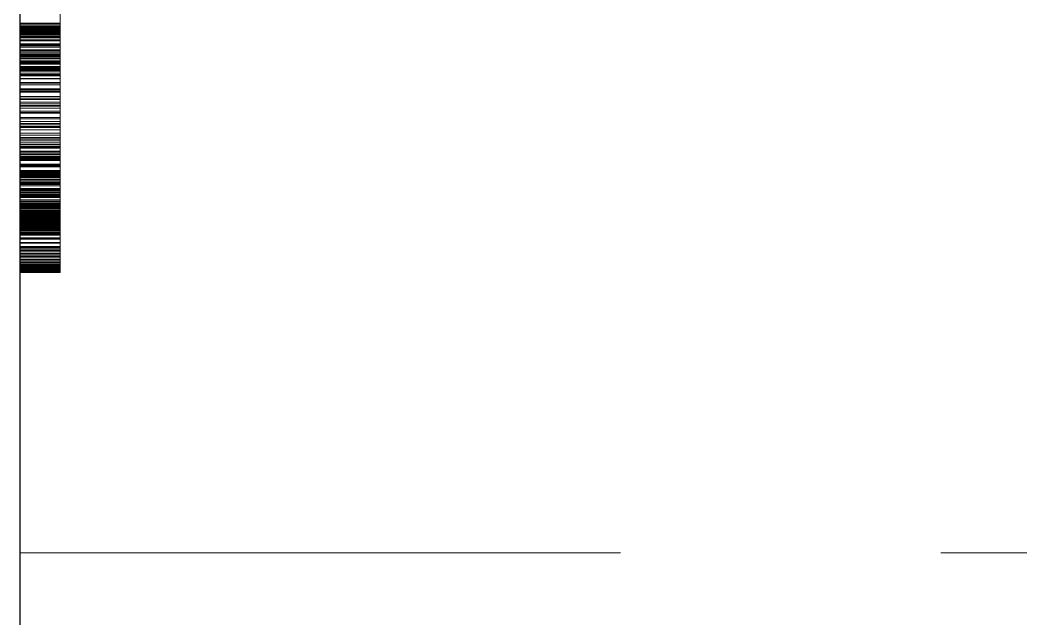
# Model space of a CAD drawing. Header units: millimetres. Extents: x 40 to 1360, y 134 to 546.
# Drawn here: x 107.85 to 112.85, y 401.59 to 404.59 of the extents above; entities that cross this region are included whole.
import ezdxf

# ---------------------------------------------------------------- set-up
doc = ezdxf.new("R2010")
doc.units = ezdxf.units.MM
doc.linetypes.add('WP_HIDDEN', pattern=[2.3, 1.5, -0.8])
doc.layers.add('HIDDEN', color=7, linetype='WP_HIDDEN', lineweight=13)
doc.layers.add('VISIBLE', color=7, linetype='CONTINUOUS', lineweight=25)

msp = doc.modelspace()

# ---------------------------------------------------------------- linework, layer by layer
at = {"layer": 'HIDDEN', "ltscale": 2}
for p, q in [((107.85, 403.36356), (107.85, 405.52538)), ((107.85, 405.51657), (107.85, 403.36356)), ((107.85, 403.82618), (107.85, 405.51657)), ((108.05, 403.36356), (108.05, 405.52538)), ((108.05, 405.51657), (108.05, 403.36356)), ((108.05, 403.82618), (108.05, 405.51657)), ((107.85, 405.48719), (107.85, 404.38132)), ((108.05, 405.48719), (108.05, 404.38132)), ((107.85, 405.05542), (107.85, 403.36356)), ((108.05, 403.36356), (108.05, 405.05542)), ((107.85, 405.04808), (107.85, 403.36356)), ((108.05, 405.04808), (108.05, 403.36356)), ((107.85, 404.61483), (107.85, 404.38279)), ((107.85, 404.51882), (107.85, 404.61047)), ((108.05, 404.61483), (108.05, 404.38279)), ((108.05, 404.51882), (108.05, 404.61047)), ((107.85, 404.57089), (107.85, 404.59574)), ((107.85, 404.58744), (107.85, 404.50271)), ((107.85, 404.56637), (107.85, 404.58693)), ((107.85, 404.54516), (107.85, 404.57089)), ((107.85, 404.57089), (108.05, 404.57089)), ((107.85, 404.54727), (107.85, 404.56637)), ((107.85, 404.56637), (108.05, 404.56637)), ((107.85, 404.55756), (107.85, 404.55551)), ((107.85, 404.55665), (107.85, 404.55756)), ((107.85, 404.55756), (108.05, 404.55756)), ((107.85, 404.55393), (107.85, 404.55665)), ((107.85, 404.55665), (108.05, 404.55665)), ((107.85, 404.55551), (107.85, 404.54939)), ((107.85, 404.55551), (108.05, 404.55551)), ((107.85, 404.5494), (107.85, 404.55393)), ((107.85, 404.55393), (108.05, 404.55393)), ((108.05, 404.57089), (108.05, 404.59574)), ((108.05, 404.58744), (108.05, 404.50271)), ((108.05, 404.56637), (108.05, 404.58693)), ((108.05, 404.54516), (108.05, 404.57089)), ((108.05, 404.54727), (108.05, 404.56637)), ((108.05, 404.55756), (108.05, 404.55551)), ((108.05, 404.55665), (108.05, 404.55756)), ((108.05, 404.55393), (108.05, 404.55665)), ((108.05, 404.55551), (108.05, 404.54939)), ((108.05, 404.5494), (108.05, 404.55393)), ((107.85, 404.54305), (107.85, 404.5494)), ((107.85, 404.5494), (108.05, 404.5494)), ((107.85, 404.54939), (107.85, 404.53917)), ((107.85, 404.54939), (108.05, 404.54939)), ((107.85, 404.52965), (107.85, 404.54727)), ((107.85, 404.54727), (108.05, 404.54727)), ((107.85, 404.51857), (107.85, 404.54516)), ((107.85, 404.54516), (108.05, 404.54516)), ((107.85, 404.53489), (107.85, 404.54305)), ((107.85, 404.54305), (108.05, 404.54305)), ((107.85, 404.53917), (107.85, 404.52488)), ((107.85, 404.53917), (108.05, 404.53917)), ((107.85, 404.52492), (107.85, 404.53489)), ((107.85, 404.53489), (108.05, 404.53489)), ((107.85, 404.51716), (107.85, 404.52965)), ((107.85, 404.52965), (108.05, 404.52965)), ((107.85, 404.51314), (107.85, 404.52492)), ((107.85, 404.52492), (108.05, 404.52492)), ((107.85, 404.52488), (107.85, 404.5065)), ((107.85, 404.52488), (108.05, 404.52488)), ((107.85, 404.42653), (107.85, 404.51882)), ((107.85, 404.51882), (108.05, 404.51882)), ((107.85, 404.4911), (107.85, 404.51857)), ((107.85, 404.51857), (108.05, 404.51857)), ((107.85, 404.5017), (107.85, 404.51716)), ((107.85, 404.51716), (108.05, 404.51716)), ((107.85, 404.49954), (107.85, 404.51314)), ((107.85, 404.51314), (108.05, 404.51314)), ((107.85, 404.5065), (107.85, 404.48403)), ((107.85, 404.5065), (108.05, 404.5065)), ((107.85, 404.50271), (107.85, 404.41718)), ((107.85, 404.50271), (108.05, 404.50271)), ((107.85, 404.48329), (107.85, 404.5017)), ((107.85, 404.5017), (108.05, 404.5017)), ((108.05, 404.54305), (108.05, 404.5494)), ((108.05, 404.54939), (108.05, 404.53917)), ((108.05, 404.52965), (108.05, 404.54727)), ((108.05, 404.51857), (108.05, 404.54516)), ((108.05, 404.53489), (108.05, 404.54305)), ((108.05, 404.53917), (108.05, 404.52488)), ((108.05, 404.52492), (108.05, 404.53489)), ((108.05, 404.51716), (108.05, 404.52965)), ((108.05, 404.51314), (108.05, 404.52492)), ((108.05, 404.52488), (108.05, 404.5065)), ((108.05, 404.42653), (108.05, 404.51882)), ((108.05, 404.4911), (108.05, 404.51857)), ((108.05, 404.5017), (108.05, 404.51716)), ((108.05, 404.49954), (108.05, 404.51314)), ((108.05, 404.5065), (108.05, 404.48403)), ((108.05, 404.50271), (108.05, 404.41718)), ((108.05, 404.48329), (108.05, 404.5017)), ((107.85, 404.4845), (107.85, 404.49954)), ((107.85, 404.49954), (108.05, 404.49954)), ((107.85, 404.46276), (107.85, 404.4911)), ((107.85, 404.4911), (108.05, 404.4911)), ((107.85, 404.46838), (107.85, 404.4845)), ((107.85, 404.4845), (108.05, 404.4845)), ((107.85, 404.48403), (107.85, 404.45748)), ((107.85, 404.48403), (108.05, 404.48403)), ((107.85, 404.46191), (107.85, 404.48329)), ((107.85, 404.48329), (108.05, 404.48329)), ((107.85, 404.45118), (107.85, 404.46838)), ((107.85, 404.46838), (108.05, 404.46838)), ((107.85, 404.43355), (107.85, 404.46276)), ((107.85, 404.46276), (108.05, 404.46276)), ((107.85, 404.43758), (107.85, 404.46191)), ((107.85, 404.46191), (108.05, 404.46191)), ((107.85, 404.45748), (107.85, 404.42685)), ((107.85, 404.45748), (108.05, 404.45748)), ((107.85, 404.43291), (107.85, 404.45118)), ((107.85, 404.45118), (108.05, 404.45118)), ((108.05, 404.4845), (108.05, 404.49954)), ((108.05, 404.46276), (108.05, 404.4911)), ((108.05, 404.46838), (108.05, 404.4845)), ((108.05, 404.48403), (108.05, 404.45748)), ((108.05, 404.46191), (108.05, 404.48329)), ((108.05, 404.45118), (108.05, 404.46838)), ((108.05, 404.43355), (108.05, 404.46276)), ((108.05, 404.43758), (108.05, 404.46191)), ((108.05, 404.45748), (108.05, 404.42685)), ((108.05, 404.43291), (108.05, 404.45118)), ((107.85, 404.41028), (107.85, 404.43758)), ((107.85, 404.43758), (108.05, 404.43758)), ((107.85, 404.40346), (107.85, 404.43355)), ((107.85, 404.43355), (108.05, 404.43355)), ((107.85, 404.41355), (107.85, 404.43291)), ((107.85, 404.43291), (108.05, 404.43291)), ((107.85, 404.42685), (107.85, 404.41014)), ((107.85, 404.42685), (108.05, 404.42685)), ((107.85, 404.33359), (107.85, 404.42653)), ((107.85, 404.42653), (108.05, 404.42653)), ((107.85, 404.41718), (107.85, 404.33084)), ((107.85, 404.41718), (108.05, 404.41718)), ((107.85, 404.39311), (107.85, 404.41355)), ((107.85, 404.41355), (108.05, 404.41355)), ((107.85, 404.41216), (107.85, 404.41031)), ((107.85, 404.41033), (107.85, 404.41216)), ((107.85, 404.41216), (108.05, 404.41216)), ((107.85, 404.40482), (107.85, 404.41033)), ((107.85, 404.41033), (108.05, 404.41033)), ((107.85, 404.41031), (107.85, 404.40477)), ((107.85, 404.41031), (108.05, 404.41031)), ((107.85, 404.38002), (107.85, 404.41028)), ((107.85, 404.41028), (108.05, 404.41028)), ((107.85, 404.41014), (107.85, 404.39268)), ((107.85, 404.41014), (108.05, 404.41014)), ((107.85, 404.39564), (107.85, 404.40482)), ((107.85, 404.40482), (108.05, 404.40482)), ((107.85, 404.40477), (107.85, 404.39554)), ((107.85, 404.40477), (108.05, 404.40477)), ((107.85, 404.37251), (107.85, 404.40346)), ((107.85, 404.40346), (108.05, 404.40346)), ((108.05, 404.41028), (108.05, 404.43758)), ((108.05, 404.40346), (108.05, 404.43355)), ((108.05, 404.41355), (108.05, 404.43291)), ((108.05, 404.42685), (108.05, 404.41014)), ((108.05, 404.33359), (108.05, 404.42653)), ((108.05, 404.41718), (108.05, 404.33084)), ((108.05, 404.39311), (108.05, 404.41355)), ((108.05, 404.41216), (108.05, 404.41031)), ((108.05, 404.41033), (108.05, 404.41216)), ((108.05, 404.40482), (108.05, 404.41033)), ((108.05, 404.41031), (108.05, 404.40477)), ((108.05, 404.38002), (108.05, 404.41028)), ((108.05, 404.41014), (108.05, 404.39268)), ((108.05, 404.39564), (108.05, 404.40482)), ((108.05, 404.40477), (108.05, 404.39554)), ((108.05, 404.37251), (108.05, 404.40346)), ((107.85, 404.38279), (107.85, 404.39564)), ((107.85, 404.39564), (108.05, 404.39564)), ((107.85, 404.39554), (107.85, 404.38261)), ((107.85, 404.39554), (108.05, 404.39554)), ((107.85, 404.3716), (107.85, 404.39311)), ((107.85, 404.39311), (108.05, 404.39311)), ((107.85, 404.39268), (107.85, 404.37448)), ((107.85, 404.39268), (108.05, 404.39268)), ((107.85, 404.38279), (108.05, 404.38279)), ((107.85, 404.38261), (107.85, 404.36598)), ((107.85, 404.38261), (108.05, 404.38261)), ((107.85, 404.38132), (107.85, 404.34901)), ((107.85, 404.38132), (108.05, 404.38132)), ((107.85, 404.34681), (107.85, 404.38002)), ((107.85, 404.38002), (108.05, 404.38002)), ((107.85, 404.37448), (107.85, 404.35553)), ((107.85, 404.37448), (108.05, 404.37448)), ((107.85, 404.34068), (107.85, 404.37251)), ((107.85, 404.37251), (108.05, 404.37251)), ((107.85, 404.34901), (107.85, 404.3716)), ((107.85, 404.3716), (108.05, 404.3716)), ((107.85, 404.36598), (107.85, 404.34566)), ((107.85, 404.36598), (108.05, 404.36598)), ((107.85, 404.35553), (107.85, 404.33583)), ((107.85, 404.35553), (108.05, 404.35553)), ((108.05, 404.38279), (108.05, 404.39564)), ((108.05, 404.39554), (108.05, 404.38261)), ((108.05, 404.3716), (108.05, 404.39311)), ((108.05, 404.39268), (108.05, 404.37448)), ((108.05, 404.38261), (108.05, 404.36598)), ((108.05, 404.38132), (108.05, 404.34901)), ((108.05, 404.34681), (108.05, 404.38002)), ((108.05, 404.37448), (108.05, 404.35553)), ((108.05, 404.34068), (108.05, 404.37251)), ((108.05, 404.34901), (108.05, 404.3716)), ((108.05, 404.36598), (108.05, 404.34566)), ((108.05, 404.35553), (108.05, 404.33583)), ((107.85, 404.34901), (108.05, 404.34901)), ((107.85, 404.31102), (107.85, 404.34681)), ((107.85, 404.34681), (108.05, 404.34681)), ((107.85, 404.34566), (107.85, 404.32165)), ((107.85, 404.34566), (108.05, 404.34566)), ((107.85, 404.30798), (107.85, 404.34068)), ((107.85, 404.34068), (108.05, 404.34068)), ((107.85, 404.33583), (107.85, 404.31539)), ((107.85, 404.33583), (108.05, 404.33583)), ((107.85, 404.24001), (107.85, 404.33359)), ((107.85, 404.33359), (108.05, 404.33359)), ((107.85, 404.33084), (107.85, 404.24369)), ((107.85, 404.33084), (108.05, 404.33084)), ((107.85, 404.32165), (107.85, 404.29394)), ((107.85, 404.32165), (108.05, 404.32165)), ((107.85, 404.31539), (107.85, 404.29421)), ((107.85, 404.31539), (108.05, 404.31539)), ((107.85, 404.27305), (107.85, 404.31102)), ((107.85, 404.31102), (108.05, 404.31102)), ((107.85, 404.27441), (107.85, 404.30798)), ((107.85, 404.30798), (108.05, 404.30798)), ((108.05, 404.31102), (108.05, 404.34681)), ((108.05, 404.34566), (108.05, 404.32165)), ((108.05, 404.30798), (108.05, 404.34068)), ((108.05, 404.33583), (108.05, 404.31539)), ((108.05, 404.24001), (108.05, 404.33359)), ((108.05, 404.33084), (108.05, 404.24369)), ((108.05, 404.32165), (108.05, 404.29394)), ((108.05, 404.31539), (108.05, 404.29421)), ((108.05, 404.27305), (108.05, 404.31102)), ((108.05, 404.27441), (108.05, 404.30798)), ((107.85, 404.29421), (107.85, 404.27227)), ((107.85, 404.29421), (108.05, 404.29421)), ((107.85, 404.29394), (107.85, 404.26338)), ((107.85, 404.29394), (108.05, 404.29394)), ((107.85, 404.23996), (107.85, 404.27441)), ((107.85, 404.27441), (108.05, 404.27441)), ((107.85, 404.23291), (107.85, 404.27305)), ((107.85, 404.27305), (108.05, 404.27305)), ((107.85, 404.27227), (107.85, 404.22617)), ((107.85, 404.27227), (108.05, 404.27227)), ((107.85, 404.26338), (107.85, 404.23083)), ((107.85, 404.26338), (108.05, 404.26338)), ((108.05, 404.29421), (108.05, 404.27227)), ((108.05, 404.29394), (108.05, 404.26338)), ((108.05, 404.23996), (108.05, 404.27441)), ((108.05, 404.23291), (108.05, 404.27305)), ((108.05, 404.27227), (108.05, 404.22617)), ((108.05, 404.26338), (108.05, 404.23083)), ((107.85, 404.24369), (107.85, 404.15575)), ((107.85, 404.24369), (108.05, 404.24369)), ((107.85, 404.14579), (107.85, 404.24001)), ((107.85, 404.24001), (108.05, 404.24001)), ((107.85, 404.20465), (107.85, 404.23996)), ((107.85, 404.23996), (108.05, 404.23996)), ((107.85, 404.19058), (107.85, 404.23291)), ((107.85, 404.23291), (108.05, 404.23291)), ((107.85, 404.23083), (107.85, 404.19628)), ((107.85, 404.23083), (108.05, 404.23083)), ((107.85, 404.22617), (107.85, 404.17709)), ((107.85, 404.22617), (108.05, 404.22617)), ((107.85, 404.16846), (107.85, 404.20465)), ((107.85, 404.20465), (108.05, 404.20465)), ((108.05, 404.24369), (108.05, 404.15575)), ((108.05, 404.14579), (108.05, 404.24001)), ((108.05, 404.20465), (108.05, 404.23996)), ((108.05, 404.19058), (108.05, 404.23291)), ((108.05, 404.23083), (108.05, 404.19628)), ((108.05, 404.22617), (108.05, 404.17709)), ((108.05, 404.16846), (108.05, 404.20465)), ((107.85, 404.19628), (107.85, 404.15974)), ((107.85, 404.19628), (108.05, 404.19628)), ((107.85, 404.14608), (107.85, 404.19058)), ((107.85, 404.19058), (108.05, 404.19058)), ((107.85, 404.17709), (107.85, 404.12502)), ((107.85, 404.17709), (108.05, 404.17709)), ((107.85, 404.1314), (107.85, 404.16846)), ((107.85, 404.16846), (108.05, 404.16846)), ((107.85, 404.15974), (107.85, 404.1212)), ((107.85, 404.15974), (108.05, 404.15974)), ((107.85, 404.15575), (107.85, 404.067)), ((107.85, 404.15575), (108.05, 404.15575)), ((108.05, 404.19628), (108.05, 404.15974)), ((108.05, 404.14608), (108.05, 404.19058)), ((108.05, 404.17709), (108.05, 404.12502)), ((108.05, 404.1314), (108.05, 404.16846)), ((108.05, 404.15974), (108.05, 404.1212)), ((108.05, 404.15575), (108.05, 404.067)), ((107.85, 404.09939), (107.85, 404.14608)), ((107.85, 404.14608), (108.05, 404.14608)), ((107.85, 404.05093), (107.85, 404.14579)), ((107.85, 404.14579), (108.05, 404.14579)), ((107.85, 404.09347), (107.85, 404.1314)), ((107.85, 404.1314), (108.05, 404.1314)), ((107.85, 404.12502), (107.85, 404.06997)), ((107.85, 404.12502), (108.05, 404.12502)), ((107.85, 404.1212), (107.85, 404.08067)), ((107.85, 404.1212), (108.05, 404.1212)), ((108.05, 404.09939), (108.05, 404.14608)), ((108.05, 404.05093), (108.05, 404.14579)), ((108.05, 404.09347), (108.05, 404.1314)), ((108.05, 404.12502), (108.05, 404.06997)), ((108.05, 404.1212), (108.05, 404.08067)), ((107.85, 404.05052), (107.85, 404.09939)), ((107.85, 404.09939), (108.05, 404.09939)), ((107.85, 404.05725), (107.85, 404.09347)), ((107.85, 404.09347), (108.05, 404.09347)), ((107.85, 404.08067), (107.85, 404.03813)), ((107.85, 404.08067), (108.05, 404.08067)), ((107.85, 404.06997), (107.85, 404.01196)), ((107.85, 404.06997), (108.05, 404.06997)), ((107.85, 404.067), (107.85, 403.97745)), ((107.85, 404.067), (108.05, 404.067)), ((107.85, 404.02164), (107.85, 404.05725)), ((107.85, 404.05725), (108.05, 404.05725)), ((107.85, 403.95542), (107.85, 404.05093)), ((107.85, 404.05093), (108.05, 404.05093)), ((107.85, 403.99948), (107.85, 404.05052)), ((107.85, 404.05052), (108.05, 404.05052)), ((108.05, 404.05052), (108.05, 404.09939)), ((108.05, 404.05725), (108.05, 404.09347)), ((108.05, 404.08067), (108.05, 404.03813)), ((108.05, 404.06997), (108.05, 404.01196)), ((108.05, 404.067), (108.05, 403.97745)), ((108.05, 404.02164), (108.05, 404.05725)), ((108.05, 403.95542), (108.05, 404.05093)), ((108.05, 403.99948), (108.05, 404.05052)), ((107.85, 404.03813), (107.85, 403.9936)), ((107.85, 404.03813), (108.05, 404.03813)), ((107.85, 403.98666), (107.85, 404.02164)), ((107.85, 404.02164), (108.05, 404.02164)), ((107.85, 404.01196), (107.85, 403.95689)), ((107.85, 404.01196), (108.05, 404.01196)), ((108.05, 404.03813), (108.05, 403.9936)), ((108.05, 403.98666), (108.05, 404.02164)), ((108.05, 404.01196), (108.05, 403.95689)), ((107.85, 403.96457), (107.85, 403.99948)), ((107.85, 403.99948), (108.05, 403.99948)), ((107.85, 403.9936), (107.85, 403.94684)), ((107.85, 403.9936), (108.05, 403.9936)), ((107.85, 403.9523), (107.85, 403.98666)), ((107.85, 403.98666), (108.05, 403.98666)), ((107.85, 403.97745), (107.85, 403.88915)), ((107.85, 403.97745), (108.05, 403.97745)), ((107.85, 403.96717), (107.85, 403.93192)), ((107.85, 403.91295), (107.85, 403.96717)), ((107.85, 403.96717), (108.05, 403.96717)), ((107.85, 403.93033), (107.85, 403.96457)), ((107.85, 403.96457), (108.05, 403.96457)), ((107.85, 403.95689), (107.85, 403.90475)), ((107.85, 403.95689), (108.05, 403.95689)), ((107.85, 403.88706), (107.85, 403.95542)), ((107.85, 403.95542), (108.05, 403.95542)), ((107.85, 403.91855), (107.85, 403.9523)), ((107.85, 403.9523), (108.05, 403.9523)), ((107.85, 403.95101), (107.85, 403.92751)), ((107.85, 403.90192), (107.85, 403.95101)), ((107.85, 403.95101), (108.05, 403.95101)), ((108.05, 403.96457), (108.05, 403.99948)), ((108.05, 403.9936), (108.05, 403.94684)), ((108.05, 403.9523), (108.05, 403.98666)), ((108.05, 403.97745), (108.05, 403.88915)), ((108.05, 403.96717), (108.05, 403.93192)), ((108.05, 403.91295), (108.05, 403.96717)), ((108.05, 403.93033), (108.05, 403.96457)), ((108.05, 403.95689), (108.05, 403.90475)), ((108.05, 403.88706), (108.05, 403.95542)), ((108.05, 403.91855), (108.05, 403.9523)), ((108.05, 403.95101), (108.05, 403.92751)), ((108.05, 403.90192), (108.05, 403.95101)), ((107.85, 403.94684), (107.85, 403.902)), ((107.85, 403.94684), (108.05, 403.94684)), ((107.85, 403.93192), (107.85, 403.89872)), ((107.85, 403.93192), (108.05, 403.93192)), ((107.85, 403.89676), (107.85, 403.93033)), ((107.85, 403.93033), (108.05, 403.93033)), ((107.85, 403.92751), (107.85, 403.89397)), ((107.85, 403.92751), (108.05, 403.92751)), ((107.85, 403.88543), (107.85, 403.91855)), ((107.85, 403.91855), (108.05, 403.91855)), ((107.85, 403.86267), (107.85, 403.91295)), ((107.85, 403.91295), (108.05, 403.91295)), ((107.85, 403.90475), (107.85, 403.85555)), ((107.85, 403.90475), (108.05, 403.90475)), ((107.85, 403.902), (107.85, 403.85909)), ((107.85, 403.902), (108.05, 403.902)), ((107.85, 403.85597), (107.85, 403.90192)), ((107.85, 403.90192), (108.05, 403.90192)), ((108.05, 403.94684), (108.05, 403.902)), ((108.05, 403.93192), (108.05, 403.89872)), ((108.05, 403.89676), (108.05, 403.93033)), ((108.05, 403.92751), (108.05, 403.89397)), ((108.05, 403.88543), (108.05, 403.91855)), ((108.05, 403.86267), (108.05, 403.91295)), ((108.05, 403.90475), (108.05, 403.85555)), ((108.05, 403.902), (108.05, 403.85909)), ((108.05, 403.85597), (108.05, 403.90192)), ((107.85, 403.89872), (107.85, 403.86629)), ((107.85, 403.89872), (108.05, 403.89872)), ((107.85, 403.86386), (107.85, 403.89676)), ((107.85, 403.89676), (108.05, 403.89676)), ((107.85, 403.89397), (107.85, 403.86127)), ((107.85, 403.89397), (108.05, 403.89397)), ((107.85, 403.88915), (107.85, 403.80415)), ((107.85, 403.88915), (108.05, 403.88915)), ((107.85, 403.81709), (107.85, 403.88706)), ((107.85, 403.88706), (108.05, 403.88706)), ((107.85, 403.85292), (107.85, 403.88543)), ((107.85, 403.88543), (108.05, 403.88543)), ((107.85, 403.86629), (107.85, 403.83465)), ((107.85, 403.86629), (108.05, 403.86629)), ((107.85, 403.83163), (107.85, 403.86386)), ((107.85, 403.86386), (108.05, 403.86386)), ((107.85, 403.8163), (107.85, 403.86267)), ((107.85, 403.86267), (108.05, 403.86267)), ((107.85, 403.86127), (107.85, 403.8294)), ((107.85, 403.86127), (108.05, 403.86127)), ((107.85, 403.85909), (107.85, 403.8181)), ((107.85, 403.85909), (108.05, 403.85909)), ((107.85, 403.81316), (107.85, 403.85597)), ((107.85, 403.85597), (108.05, 403.85597)), ((107.85, 403.85555), (107.85, 403.83205)), ((107.85, 403.85555), (108.05, 403.85555)), ((107.85, 403.82104), (107.85, 403.85292)), ((107.85, 403.85292), (108.05, 403.85292)), ((108.05, 403.89872), (108.05, 403.86629)), ((108.05, 403.86386), (108.05, 403.89676)), ((108.05, 403.89397), (108.05, 403.86127)), ((108.05, 403.88915), (108.05, 403.80415)), ((108.05, 403.81709), (108.05, 403.88706)), ((108.05, 403.85292), (108.05, 403.88543)), ((108.05, 403.86629), (108.05, 403.83465)), ((108.05, 403.83163), (108.05, 403.86386)), ((108.05, 403.8163), (108.05, 403.86267)), ((108.05, 403.86127), (108.05, 403.8294)), ((108.05, 403.85909), (108.05, 403.8181)), ((108.05, 403.81316), (108.05, 403.85597)), ((108.05, 403.85555), (108.05, 403.83205)), ((108.05, 403.82104), (108.05, 403.85292)), ((107.85, 403.83465), (107.85, 403.80378)), ((107.85, 403.83465), (108.05, 403.83465)), ((107.85, 403.83205), (107.85, 403.80929)), ((107.85, 403.83205), (108.05, 403.83205)), ((107.85, 403.80008), (107.85, 403.83163)), ((107.85, 403.83163), (108.05, 403.83163)), ((107.85, 403.8294), (107.85, 403.79837)), ((107.85, 403.8294), (108.05, 403.8294)), ((107.85, 403.82618), (108.05, 403.82618)), ((107.85, 403.78977), (107.85, 403.82104)), ((107.85, 403.82104), (108.05, 403.82104)), ((107.85, 403.8181), (107.85, 403.77905)), ((107.85, 403.8181), (108.05, 403.8181)), ((107.85, 403.74552), (107.85, 403.81709)), ((107.85, 403.81709), (108.05, 403.81709)), ((107.85, 403.77386), (107.85, 403.8163)), ((107.85, 403.8163), (108.05, 403.8163)), ((107.85, 403.77349), (107.85, 403.81316)), ((107.85, 403.81316), (108.05, 403.81316)), ((107.85, 403.80929), (107.85, 403.78726)), ((107.85, 403.80929), (108.05, 403.80929)), ((107.85, 403.80415), (107.85, 403.72246)), ((107.85, 403.80415), (108.05, 403.80415)), ((107.85, 403.80378), (107.85, 403.7737)), ((107.85, 403.80378), (108.05, 403.80378)), ((107.85, 403.76919), (107.85, 403.80008)), ((107.85, 403.80008), (108.05, 403.80008)), ((108.05, 403.83465), (108.05, 403.80378)), ((108.05, 403.83205), (108.05, 403.80929)), ((108.05, 403.80008), (108.05, 403.83163)), ((108.05, 403.8294), (108.05, 403.79837)), ((108.05, 403.78977), (108.05, 403.82104)), ((108.05, 403.8181), (108.05, 403.77905)), ((108.05, 403.74552), (108.05, 403.81709)), ((108.05, 403.77386), (108.05, 403.8163)), ((108.05, 403.77349), (108.05, 403.81316)), ((108.05, 403.80929), (108.05, 403.78726)), ((108.05, 403.80415), (108.05, 403.72246)), ((108.05, 403.80378), (108.05, 403.7737)), ((108.05, 403.76919), (108.05, 403.80008)), ((107.85, 403.79837), (107.85, 403.76817)), ((107.85, 403.79837), (108.05, 403.79837)), ((107.85, 403.75913), (107.85, 403.78977)), ((107.85, 403.78977), (108.05, 403.78977)), ((107.85, 403.78726), (107.85, 403.76597)), ((107.85, 403.78726), (108.05, 403.78726)), ((107.85, 403.77905), (107.85, 403.74192)), ((107.85, 403.77905), (108.05, 403.77905)), ((107.85, 403.73534), (107.85, 403.77386)), ((107.85, 403.77386), (108.05, 403.77386)), ((107.85, 403.7737), (107.85, 403.7444)), ((107.85, 403.7737), (108.05, 403.7737)), ((107.85, 403.73697), (107.85, 403.77349)), ((107.85, 403.77349), (108.05, 403.77349)), ((107.85, 403.73898), (107.85, 403.76919)), ((107.85, 403.76919), (108.05, 403.76919)), ((107.85, 403.76817), (107.85, 403.73882)), ((107.85, 403.76817), (108.05, 403.76817)), ((107.85, 403.76597), (107.85, 403.74541)), ((107.85, 403.76597), (108.05, 403.76597)), ((107.85, 403.7291), (107.85, 403.75913)), ((107.85, 403.75913), (108.05, 403.75913)), ((108.05, 403.79837), (108.05, 403.76817)), ((108.05, 403.75913), (108.05, 403.78977)), ((108.05, 403.78726), (108.05, 403.76597)), ((108.05, 403.77905), (108.05, 403.74192)), ((108.05, 403.73534), (108.05, 403.77386)), ((108.05, 403.7737), (108.05, 403.7444)), ((108.05, 403.73697), (108.05, 403.77349)), ((108.05, 403.73898), (108.05, 403.76919)), ((108.05, 403.76817), (108.05, 403.73882)), ((108.05, 403.76597), (108.05, 403.74541)), ((108.05, 403.7291), (108.05, 403.75913)), ((107.85, 403.67234), (107.85, 403.74552)), ((107.85, 403.74552), (108.05, 403.74552)), ((107.85, 403.74541), (107.85, 403.72558)), ((107.85, 403.74541), (108.05, 403.74541)), ((107.85, 403.7444), (107.85, 403.71587)), ((107.85, 403.7444), (108.05, 403.7444)), ((107.85, 403.74192), (107.85, 403.70672)), ((107.85, 403.74192), (108.05, 403.74192)), ((107.85, 403.70944), (107.85, 403.73898)), ((107.85, 403.73898), (108.05, 403.73898)), ((107.85, 403.73882), (107.85, 403.7103)), ((107.85, 403.73882), (108.05, 403.73882)), ((107.85, 403.7036), (107.85, 403.73697)), ((107.85, 403.73697), (108.05, 403.73697)), ((107.85, 403.70075), (107.85, 403.73534)), ((107.85, 403.73534), (108.05, 403.73534)), ((107.85, 403.69969), (107.85, 403.7291)), ((107.85, 403.7291), (108.05, 403.7291)), ((107.85, 403.72558), (107.85, 403.70649)), ((107.85, 403.72558), (108.05, 403.72558)), ((107.85, 403.72246), (107.85, 403.64407)), ((107.85, 403.72246), (108.05, 403.72246)), ((107.85, 403.71587), (107.85, 403.68813)), ((107.85, 403.71587), (108.05, 403.71587)), ((107.85, 403.7103), (107.85, 403.68262)), ((107.85, 403.7103), (108.05, 403.7103)), ((107.85, 403.68057), (107.85, 403.70944)), ((107.85, 403.70944), (108.05, 403.70944)), ((107.85, 403.70672), (107.85, 403.67344)), ((107.85, 403.70672), (108.05, 403.70672)), ((107.85, 403.70649), (107.85, 403.68813)), ((107.85, 403.70649), (108.05, 403.70649)), ((107.85, 403.67336), (107.85, 403.7036)), ((107.85, 403.7036), (108.05, 403.7036)), ((107.85, 403.67008), (107.85, 403.70075)), ((107.85, 403.70075), (108.05, 403.70075)), ((108.05, 403.67234), (108.05, 403.74552)), ((108.05, 403.74541), (108.05, 403.72558)), ((108.05, 403.7444), (108.05, 403.71587)), ((108.05, 403.74192), (108.05, 403.70672)), ((108.05, 403.70944), (108.05, 403.73898)), ((108.05, 403.73882), (108.05, 403.7103)), ((108.05, 403.7036), (108.05, 403.73697)), ((108.05, 403.70075), (108.05, 403.73534)), ((108.05, 403.69969), (108.05, 403.7291)), ((108.05, 403.72558), (108.05, 403.70649)), ((108.05, 403.72246), (108.05, 403.64407)), ((108.05, 403.71587), (108.05, 403.68813)), ((108.05, 403.7103), (108.05, 403.68262)), ((108.05, 403.68057), (108.05, 403.70944)), ((108.05, 403.70672), (108.05, 403.67344)), ((108.05, 403.70649), (108.05, 403.68813)), ((108.05, 403.67336), (108.05, 403.7036)), ((108.05, 403.67008), (108.05, 403.70075)), ((107.85, 403.67091), (107.85, 403.69969)), ((107.85, 403.69969), (108.05, 403.69969)), ((107.85, 403.68813), (107.85, 403.6544)), ((107.85, 403.68813), (107.85, 403.66117)), ((107.85, 403.68813), (108.05, 403.68813)), ((107.85, 403.68262), (107.85, 403.65578)), ((107.85, 403.68262), (108.05, 403.68262)), ((107.85, 403.65237), (107.85, 403.68057)), ((107.85, 403.68057), (108.05, 403.68057)), ((107.85, 403.67344), (107.85, 403.64315)), ((107.85, 403.67344), (108.05, 403.67344)), ((107.85, 403.64627), (107.85, 403.67336)), ((107.85, 403.67336), (108.05, 403.67336)), ((107.85, 403.59756), (107.85, 403.67234)), ((107.85, 403.67234), (108.05, 403.67234)), ((107.85, 403.64274), (107.85, 403.67091)), ((107.85, 403.67091), (108.05, 403.67091)), ((107.85, 403.64334), (107.85, 403.67008)), ((107.85, 403.67008), (108.05, 403.67008)), ((107.85, 403.66463), (107.85, 403.36356)), ((107.85, 403.66463), (108.05, 403.66463)), ((107.85, 403.66117), (107.85, 403.63498)), ((107.85, 403.66117), (108.05, 403.66117)), ((107.85, 403.65578), (107.85, 403.62977)), ((107.85, 403.65578), (108.05, 403.65578)), ((107.85, 403.6544), (107.85, 403.62516)), ((107.85, 403.6544), (108.05, 403.6544)), ((107.85, 403.62484), (107.85, 403.65237)), ((107.85, 403.65237), (108.05, 403.65237)), ((108.05, 403.67091), (108.05, 403.69969)), ((108.05, 403.68813), (108.05, 403.6544)), ((108.05, 403.68813), (108.05, 403.66117)), ((108.05, 403.68262), (108.05, 403.65578)), ((108.05, 403.65237), (108.05, 403.68057)), ((108.05, 403.67344), (108.05, 403.64315)), ((108.05, 403.64627), (108.05, 403.67336)), ((108.05, 403.59756), (108.05, 403.67234)), ((108.05, 403.64274), (108.05, 403.67091)), ((108.05, 403.64334), (108.05, 403.67008)), ((108.05, 403.66463), (108.05, 403.36356)), ((108.05, 403.66117), (108.05, 403.63498)), ((108.05, 403.65578), (108.05, 403.62977)), ((108.05, 403.6544), (108.05, 403.62516)), ((108.05, 403.62484), (108.05, 403.65237)), ((107.85, 403.62235), (107.85, 403.64627)), ((107.85, 403.64627), (108.05, 403.64627)), ((107.85, 403.64407), (107.85, 403.56899)), ((107.85, 403.64407), (108.05, 403.64407)), ((107.85, 403.6201), (107.85, 403.64334)), ((107.85, 403.64334), (108.05, 403.64334)), ((107.85, 403.64315), (107.85, 403.6169)), ((107.85, 403.64315), (108.05, 403.64315)), ((107.85, 403.61519), (107.85, 403.64274)), ((107.85, 403.64274), (108.05, 403.64274)), ((107.85, 403.63498), (107.85, 403.60958)), ((107.85, 403.63498), (108.05, 403.63498)), ((107.85, 403.62977), (107.85, 403.60461)), ((107.85, 403.62977), (108.05, 403.62977)), ((107.85, 403.62516), (107.85, 403.60042)), ((107.85, 403.62516), (108.05, 403.62516)), ((107.85, 403.59798), (107.85, 403.62484)), ((107.85, 403.62484), (108.05, 403.62484)), ((107.85, 403.60162), (107.85, 403.62235)), ((107.85, 403.62235), (108.05, 403.62235)), ((107.85, 403.59997), (107.85, 403.6201)), ((107.85, 403.6201), (108.05, 403.6201)), ((107.85, 403.6169), (107.85, 403.59469)), ((107.85, 403.6169), (108.05, 403.6169)), ((107.85, 403.58826), (107.85, 403.61519)), ((107.85, 403.61519), (108.05, 403.61519)), ((107.85, 403.60958), (107.85, 403.58496)), ((107.85, 403.60958), (108.05, 403.60958)), ((107.85, 403.60461), (107.85, 403.58028)), ((107.85, 403.60461), (108.05, 403.60461)), ((107.85, 403.58407), (107.85, 403.60162)), ((107.85, 403.60162), (108.05, 403.60162)), ((107.85, 403.60042), (107.85, 403.58974)), ((107.85, 403.60042), (108.05, 403.60042)), ((108.05, 403.62235), (108.05, 403.64627)), ((108.05, 403.64407), (108.05, 403.56899)), ((108.05, 403.6201), (108.05, 403.64334)), ((108.05, 403.64315), (108.05, 403.6169)), ((108.05, 403.61519), (108.05, 403.64274)), ((108.05, 403.63498), (108.05, 403.60958)), ((108.05, 403.62977), (108.05, 403.60461)), ((108.05, 403.62516), (108.05, 403.60042)), ((108.05, 403.59798), (108.05, 403.62484)), ((108.05, 403.60162), (108.05, 403.62235)), ((108.05, 403.59997), (108.05, 403.6201)), ((108.05, 403.6169), (108.05, 403.59469)), ((108.05, 403.58826), (108.05, 403.61519)), ((108.05, 403.60958), (108.05, 403.58496)), ((108.05, 403.60461), (108.05, 403.58028)), ((108.05, 403.58407), (108.05, 403.60162)), ((108.05, 403.60042), (108.05, 403.58974)), ((107.85, 403.58293), (107.85, 403.59997)), ((107.85, 403.59997), (108.05, 403.59997)), ((107.85, 403.5718), (107.85, 403.59798)), ((107.85, 403.59798), (108.05, 403.59798)), ((107.85, 403.52116), (107.85, 403.59756)), ((107.85, 403.59756), (108.05, 403.59756)), ((107.85, 403.59469), (107.85, 403.57651)), ((107.85, 403.59469), (108.05, 403.59469)), ((107.85, 403.58974), (107.85, 403.58019)), ((107.85, 403.58974), (108.05, 403.58974)), ((107.85, 403.55661), (107.85, 403.58826)), ((107.85, 403.58826), (108.05, 403.58826)), ((107.85, 403.58496), (107.85, 403.56112)), ((107.85, 403.58496), (108.05, 403.58496)), ((107.85, 403.56972), (107.85, 403.58407)), ((107.85, 403.58407), (108.05, 403.58407)), ((107.85, 403.56899), (107.85, 403.58293)), ((107.85, 403.58293), (108.05, 403.58293)), ((107.85, 403.58028), (107.85, 403.55678)), ((107.85, 403.58028), (108.05, 403.58028)), ((107.85, 403.58019), (107.85, 403.57175)), ((107.85, 403.58019), (108.05, 403.58019)), ((107.85, 403.57651), (107.85, 403.56238)), ((107.85, 403.57651), (108.05, 403.57651)), ((107.85, 403.54628), (107.85, 403.5718)), ((107.85, 403.5718), (108.05, 403.5718)), ((107.85, 403.57175), (107.85, 403.56444)), ((107.85, 403.57175), (108.05, 403.57175)), ((107.85, 403.55856), (107.85, 403.56972)), ((107.85, 403.56972), (108.05, 403.56972)), ((107.85, 403.56899), (107.85, 403.49721)), ((107.85, 403.55814), (107.85, 403.56899)), ((107.85, 403.56899), (108.05, 403.56899)), ((107.85, 403.56444), (107.85, 403.55826)), ((107.85, 403.56444), (108.05, 403.56444)), ((107.85, 403.56238), (107.85, 403.55228)), ((107.85, 403.56238), (108.05, 403.56238)), ((107.85, 403.56112), (107.85, 403.53805)), ((107.85, 403.56112), (108.05, 403.56112)), ((107.85, 403.55058), (107.85, 403.55856)), ((107.85, 403.55856), (108.05, 403.55856)), ((107.85, 403.55826), (107.85, 403.5532)), ((107.85, 403.55826), (108.05, 403.55826)), ((107.85, 403.5504), (107.85, 403.55814)), ((107.85, 403.55814), (108.05, 403.55814)), ((107.85, 403.55678), (107.85, 403.53413)), ((107.85, 403.55678), (108.05, 403.55678)), ((107.85, 403.52699), (107.85, 403.55661)), ((107.85, 403.55661), (108.05, 403.55661)), ((107.85, 403.5532), (107.85, 403.54645)), ((107.85, 403.5532), (108.05, 403.5532)), ((107.85, 403.55228), (107.85, 403.54622)), ((107.85, 403.55228), (108.05, 403.55228)), ((107.85, 403.5458), (107.85, 403.55058)), ((107.85, 403.55058), (108.05, 403.55058)), ((107.85, 403.54575), (107.85, 403.5504)), ((107.85, 403.5504), (108.05, 403.5504)), ((108.05, 403.58293), (108.05, 403.59997)), ((108.05, 403.5718), (108.05, 403.59798)), ((108.05, 403.52116), (108.05, 403.59756)), ((108.05, 403.59469), (108.05, 403.57651)), ((108.05, 403.58974), (108.05, 403.58019)), ((108.05, 403.55661), (108.05, 403.58826)), ((108.05, 403.58496), (108.05, 403.56112)), ((108.05, 403.56972), (108.05, 403.58407)), ((108.05, 403.56899), (108.05, 403.58293)), ((108.05, 403.58028), (108.05, 403.55678)), ((108.05, 403.58019), (108.05, 403.57175)), ((108.05, 403.57651), (108.05, 403.56238)), ((108.05, 403.54628), (108.05, 403.5718)), ((108.05, 403.57175), (108.05, 403.56444)), ((108.05, 403.55856), (108.05, 403.56972)), ((108.05, 403.56899), (108.05, 403.49721)), ((108.05, 403.55814), (108.05, 403.56899)), ((108.05, 403.56444), (108.05, 403.55826)), ((108.05, 403.56238), (108.05, 403.55228)), ((108.05, 403.56112), (108.05, 403.53805)), ((108.05, 403.55058), (108.05, 403.55856)), ((108.05, 403.55826), (108.05, 403.5532)), ((108.05, 403.5504), (108.05, 403.55814)), ((108.05, 403.55678), (108.05, 403.53413)), ((108.05, 403.52699), (108.05, 403.55661)), ((108.05, 403.5532), (108.05, 403.54645)), ((108.05, 403.55228), (108.05, 403.54622)), ((108.05, 403.5458), (108.05, 403.55058)), ((108.05, 403.54575), (108.05, 403.5504)), ((107.85, 403.54645), (107.85, 403.5442)), ((107.85, 403.54645), (108.05, 403.54645)), ((107.85, 403.52144), (107.85, 403.54628)), ((107.85, 403.54628), (108.05, 403.54628)), ((107.85, 403.54622), (107.85, 403.5442)), ((107.85, 403.54622), (108.05, 403.54622)), ((107.85, 403.5442), (107.85, 403.5458)), ((107.85, 403.5458), (108.05, 403.5458)), ((107.85, 403.5442), (107.85, 403.54575)), ((107.85, 403.54575), (108.05, 403.54575)), ((107.85, 403.5442), (108.05, 403.5442)), ((107.85, 403.53805), (107.85, 403.51577)), ((107.85, 403.53805), (108.05, 403.53805)), ((107.85, 403.53413), (107.85, 403.51231)), ((107.85, 403.53413), (108.05, 403.53413)), ((107.85, 403.49942), (107.85, 403.52699)), ((107.85, 403.52699), (108.05, 403.52699)), ((107.85, 403.4977), (107.85, 403.52144)), ((107.85, 403.52144), (108.05, 403.52144)), ((107.85, 403.44317), (107.85, 403.52116)), ((107.85, 403.52116), (108.05, 403.52116)), ((107.85, 403.51577), (107.85, 403.49427)), ((107.85, 403.51577), (108.05, 403.51577)), ((107.85, 403.51231), (107.85, 403.49133)), ((107.85, 403.51231), (108.05, 403.51231)), ((108.05, 403.54645), (108.05, 403.5442)), ((108.05, 403.52144), (108.05, 403.54628)), ((108.05, 403.54622), (108.05, 403.5442)), ((108.05, 403.5442), (108.05, 403.5458)), ((108.05, 403.5442), (108.05, 403.54575)), ((108.05, 403.53805), (108.05, 403.51577)), ((108.05, 403.53413), (108.05, 403.51231)), ((108.05, 403.49942), (108.05, 403.52699)), ((108.05, 403.4977), (108.05, 403.52144)), ((108.05, 403.44317), (108.05, 403.52116)), ((108.05, 403.51577), (108.05, 403.49427)), ((108.05, 403.51231), (108.05, 403.49133)), ((107.85, 403.47389), (107.85, 403.49942)), ((107.85, 403.49942), (108.05, 403.49942)), ((107.85, 403.47549), (107.85, 403.4977)), ((107.85, 403.4977), (108.05, 403.4977)), ((107.85, 403.49721), (107.85, 403.42873)), ((107.85, 403.49721), (108.05, 403.49721)), ((107.85, 403.49427), (107.85, 403.47382)), ((107.85, 403.49427), (108.05, 403.49427)), ((107.85, 403.49133), (107.85, 403.47142)), ((107.85, 403.49133), (108.05, 403.49133)), ((107.85, 403.45481), (107.85, 403.47549)), ((107.85, 403.47549), (108.05, 403.47549)), ((107.85, 403.45041), (107.85, 403.47389)), ((107.85, 403.47389), (108.05, 403.47389)), ((107.85, 403.47382), (107.85, 403.45469)), ((107.85, 403.47382), (108.05, 403.47382)), ((107.85, 403.47142), (107.85, 403.45278)), ((107.85, 403.47142), (108.05, 403.47142)), ((107.85, 403.43566), (107.85, 403.45481)), ((107.85, 403.45481), (108.05, 403.45481)), ((107.85, 403.45469), (107.85, 403.43687)), ((107.85, 403.45469), (108.05, 403.45469)), ((107.85, 403.45278), (107.85, 403.43543)), ((107.85, 403.45278), (108.05, 403.45278)), ((107.85, 403.42896), (107.85, 403.45041)), ((107.85, 403.45041), (108.05, 403.45041)), ((108.05, 403.47389), (108.05, 403.49942)), ((108.05, 403.47549), (108.05, 403.4977)), ((108.05, 403.49721), (108.05, 403.42873)), ((108.05, 403.49427), (108.05, 403.47382)), ((108.05, 403.49133), (108.05, 403.47142)), ((108.05, 403.45481), (108.05, 403.47549)), ((108.05, 403.45041), (108.05, 403.47389)), ((108.05, 403.47382), (108.05, 403.45469)), ((108.05, 403.47142), (108.05, 403.45278)), ((108.05, 403.43566), (108.05, 403.45481)), ((108.05, 403.45469), (108.05, 403.43687)), ((108.05, 403.45278), (108.05, 403.43543)), ((108.05, 403.42896), (108.05, 403.45041)), ((107.85, 403.36356), (107.85, 403.44317)), ((107.85, 403.44317), (108.05, 403.44317)), ((107.85, 403.43687), (107.85, 403.42038)), ((107.85, 403.43687), (108.05, 403.43687)), ((107.85, 403.41805), (107.85, 403.43566)), ((107.85, 403.43566), (108.05, 403.43566)), ((107.85, 403.43543), (107.85, 403.41937)), ((107.85, 403.43543), (108.05, 403.43543)), ((107.85, 403.40956), (107.85, 403.42896)), ((107.85, 403.42896), (108.05, 403.42896)), ((107.85, 403.42873), (107.85, 403.36356)), ((107.85, 403.42873), (108.05, 403.42873)), ((107.85, 403.42038), (107.85, 403.40521)), ((107.85, 403.42038), (108.05, 403.42038)), ((107.85, 403.41937), (107.85, 403.40459)), ((107.85, 403.41937), (108.05, 403.41937)), ((107.85, 403.40197), (107.85, 403.41805)), ((107.85, 403.41805), (108.05, 403.41805)), ((107.85, 403.3922), (107.85, 403.40956)), ((107.85, 403.40956), (108.05, 403.40956)), ((107.85, 403.40521), (107.85, 403.39135)), ((107.85, 403.40521), (108.05, 403.40521)), ((107.85, 403.40459), (107.85, 403.3911)), ((107.85, 403.40459), (108.05, 403.40459)), ((107.85, 403.38741), (107.85, 403.40197)), ((107.85, 403.40197), (108.05, 403.40197)), ((108.05, 403.36356), (108.05, 403.44317)), ((108.05, 403.43687), (108.05, 403.42038)), ((108.05, 403.41805), (108.05, 403.43566)), ((108.05, 403.43543), (108.05, 403.41937)), ((108.05, 403.40956), (108.05, 403.42896)), ((108.05, 403.42873), (108.05, 403.36356)), ((108.05, 403.42038), (108.05, 403.40521)), ((108.05, 403.41937), (108.05, 403.40459)), ((108.05, 403.40197), (108.05, 403.41805)), ((108.05, 403.3922), (108.05, 403.40956)), ((108.05, 403.40521), (108.05, 403.39135)), ((108.05, 403.40459), (108.05, 403.3911)), ((108.05, 403.38741), (108.05, 403.40197)), ((107.85, 403.37688), (107.85, 403.3922)), ((107.85, 403.3922), (108.05, 403.3922)), ((107.85, 403.39135), (107.85, 403.37882)), ((107.85, 403.39135), (108.05, 403.39135)), ((107.85, 403.3911), (107.85, 403.37889)), ((107.85, 403.3911), (108.05, 403.3911)), ((107.85, 403.37439), (107.85, 403.38741)), ((107.85, 403.38741), (108.05, 403.38741)), ((107.85, 403.37889), (107.85, 403.36797)), ((107.85, 403.37889), (108.05, 403.37889)), ((107.85, 403.37882), (107.85, 403.3676)), ((107.85, 403.37882), (108.05, 403.37882)), ((107.85, 403.36361), (107.85, 403.37688)), ((107.85, 403.37688), (108.05, 403.37688)), ((107.85, 403.36291), (107.85, 403.37439)), ((107.85, 403.37439), (108.05, 403.37439)), ((107.85, 403.36797), (107.85, 403.35833)), ((107.85, 403.36797), (108.05, 403.36797)), ((107.85, 403.3676), (107.85, 403.35771)), ((107.85, 403.3676), (108.05, 403.3676)), ((107.85, 403.35238), (107.85, 403.36361)), ((107.85, 403.36361), (108.05, 403.36361)), ((107.85, 403.36356), (108.05, 403.36356)), ((107.85, 403.35295), (107.85, 403.36291)), ((107.85, 403.36291), (108.05, 403.36291)), ((107.85, 403.35833), (107.85, 403.34998)), ((107.85, 403.35833), (108.05, 403.35833)), ((107.85, 403.35771), (107.85, 403.34913)), ((107.85, 403.35771), (108.05, 403.35771)), ((107.85, 403.34453), (107.85, 403.35295)), ((107.85, 403.35295), (108.05, 403.35295)), ((107.85, 403.34319), (107.85, 403.35238)), ((107.85, 403.35238), (108.05, 403.35238)), ((108.05, 403.37688), (108.05, 403.3922)), ((108.05, 403.39135), (108.05, 403.37882)), ((108.05, 403.3911), (108.05, 403.37889)), ((108.05, 403.37439), (108.05, 403.38741)), ((108.05, 403.37889), (108.05, 403.36797)), ((108.05, 403.37882), (108.05, 403.3676)), ((108.05, 403.36361), (108.05, 403.37688)), ((108.05, 403.36291), (108.05, 403.37439)), ((108.05, 403.36797), (108.05, 403.35833)), ((108.05, 403.3676), (108.05, 403.35771)), ((108.05, 403.35238), (108.05, 403.36361)), ((108.05, 403.35295), (108.05, 403.36291)), ((108.05, 403.35833), (108.05, 403.34998)), ((108.05, 403.35771), (108.05, 403.34913)), ((108.05, 403.34453), (108.05, 403.35295)), ((108.05, 403.34319), (108.05, 403.35238)), ((107.85, 403.34998), (107.85, 403.34291)), ((107.85, 403.34998), (108.05, 403.34998)), ((107.85, 403.34913), (107.85, 403.34187)), ((107.85, 403.34913), (108.05, 403.34913)), ((107.85, 403.33763), (107.85, 403.34453)), ((107.85, 403.34453), (108.05, 403.34453)), ((107.85, 403.33604), (107.85, 403.34319)), ((107.85, 403.34319), (108.05, 403.34319)), ((107.85, 403.34291), (107.85, 403.33713)), ((107.85, 403.34291), (108.05, 403.34291)), ((107.85, 403.34187), (107.85, 403.33593)), ((107.85, 403.34187), (108.05, 403.34187)), ((107.85, 403.33227), (107.85, 403.33763)), ((107.85, 403.33763), (108.05, 403.33763)), ((107.85, 403.33713), (107.85, 403.33263)), ((107.85, 403.33713), (108.05, 403.33713)), ((107.85, 403.33093), (107.85, 403.33604)), ((107.85, 403.33604), (108.05, 403.33604)), ((107.85, 403.33593), (107.85, 403.33132)), ((107.85, 403.33593), (108.05, 403.33593)), ((107.85, 403.33263), (107.85, 403.32942)), ((107.85, 403.33263), (108.05, 403.33263)), ((107.85, 403.32844), (107.85, 403.33227)), ((107.85, 403.33227), (108.05, 403.33227)), ((107.85, 403.33132), (107.85, 403.32802)), ((107.85, 403.33132), (108.05, 403.33132)), ((107.85, 403.32787), (107.85, 403.33093)), ((107.85, 403.33093), (108.05, 403.33093)), ((107.85, 403.32942), (107.85, 403.32749)), ((107.85, 403.32942), (108.05, 403.32942)), ((107.85, 403.32614), (107.85, 403.32844)), ((107.85, 403.32844), (108.05, 403.32844)), ((107.85, 403.32802), (107.85, 403.32604)), ((107.85, 403.32802), (108.05, 403.32802)), ((107.85, 403.32685), (107.85, 403.32787)), ((107.85, 403.32787), (108.05, 403.32787)), ((107.85, 403.32749), (107.85, 403.32685)), ((107.85, 403.32749), (108.05, 403.32749)), ((107.85, 403.32685), (108.05, 403.32685)), ((107.85, 403.32538), (107.85, 403.32614)), ((107.85, 403.32614), (108.05, 403.32614)), ((107.85, 403.32604), (107.85, 403.32538)), ((107.85, 403.32604), (108.05, 403.32604)), ((107.85, 403.32538), (108.05, 403.32538)), ((108.05, 403.34998), (108.05, 403.34291)), ((108.05, 403.34913), (108.05, 403.34187)), ((108.05, 403.33763), (108.05, 403.34453)), ((108.05, 403.33604), (108.05, 403.34319)), ((108.05, 403.34291), (108.05, 403.33713)), ((108.05, 403.34187), (108.05, 403.33593)), ((108.05, 403.33227), (108.05, 403.33763)), ((108.05, 403.33713), (108.05, 403.33263)), ((108.05, 403.33093), (108.05, 403.33604)), ((108.05, 403.33593), (108.05, 403.33132)), ((108.05, 403.33263), (108.05, 403.32942)), ((108.05, 403.32844), (108.05, 403.33227)), ((108.05, 403.33132), (108.05, 403.32802)), ((108.05, 403.32787), (108.05, 403.33093)), ((108.05, 403.32942), (108.05, 403.32749)), ((108.05, 403.32614), (108.05, 403.32844)), ((108.05, 403.32802), (108.05, 403.32604)), ((108.05, 403.32685), (108.05, 403.32787)), ((108.05, 403.32749), (108.05, 403.32685)), ((108.05, 403.32538), (108.05, 403.32614)), ((108.05, 403.32604), (108.05, 403.32538)), ((107.85, 401.92538), (117.85, 401.92538))]:
    msp.add_line(p, q, dxfattribs=at)
msp.add_lwpolyline([(107.85, 401.92538), (107.85, 401.98806), (107.85, 402.17296), (107.85, 402.4708), (107.85, 402.86665), (107.85, 403.34067), (107.85, 403.86908), (107.85, 404.42538), (107.85, 404.98168), (107.85, 405.51009), (107.85, 405.9841), (107.85, 406.37996), (107.85, 406.6778), (107.85, 406.8627), (107.85, 406.92538)], dxfattribs=at)
at = {"layer": 'VISIBLE'}
msp.add_line((107.85, 280.5), (107.85, 492.5), dxfattribs=at)

doc.saveas('drawing.dxf')
